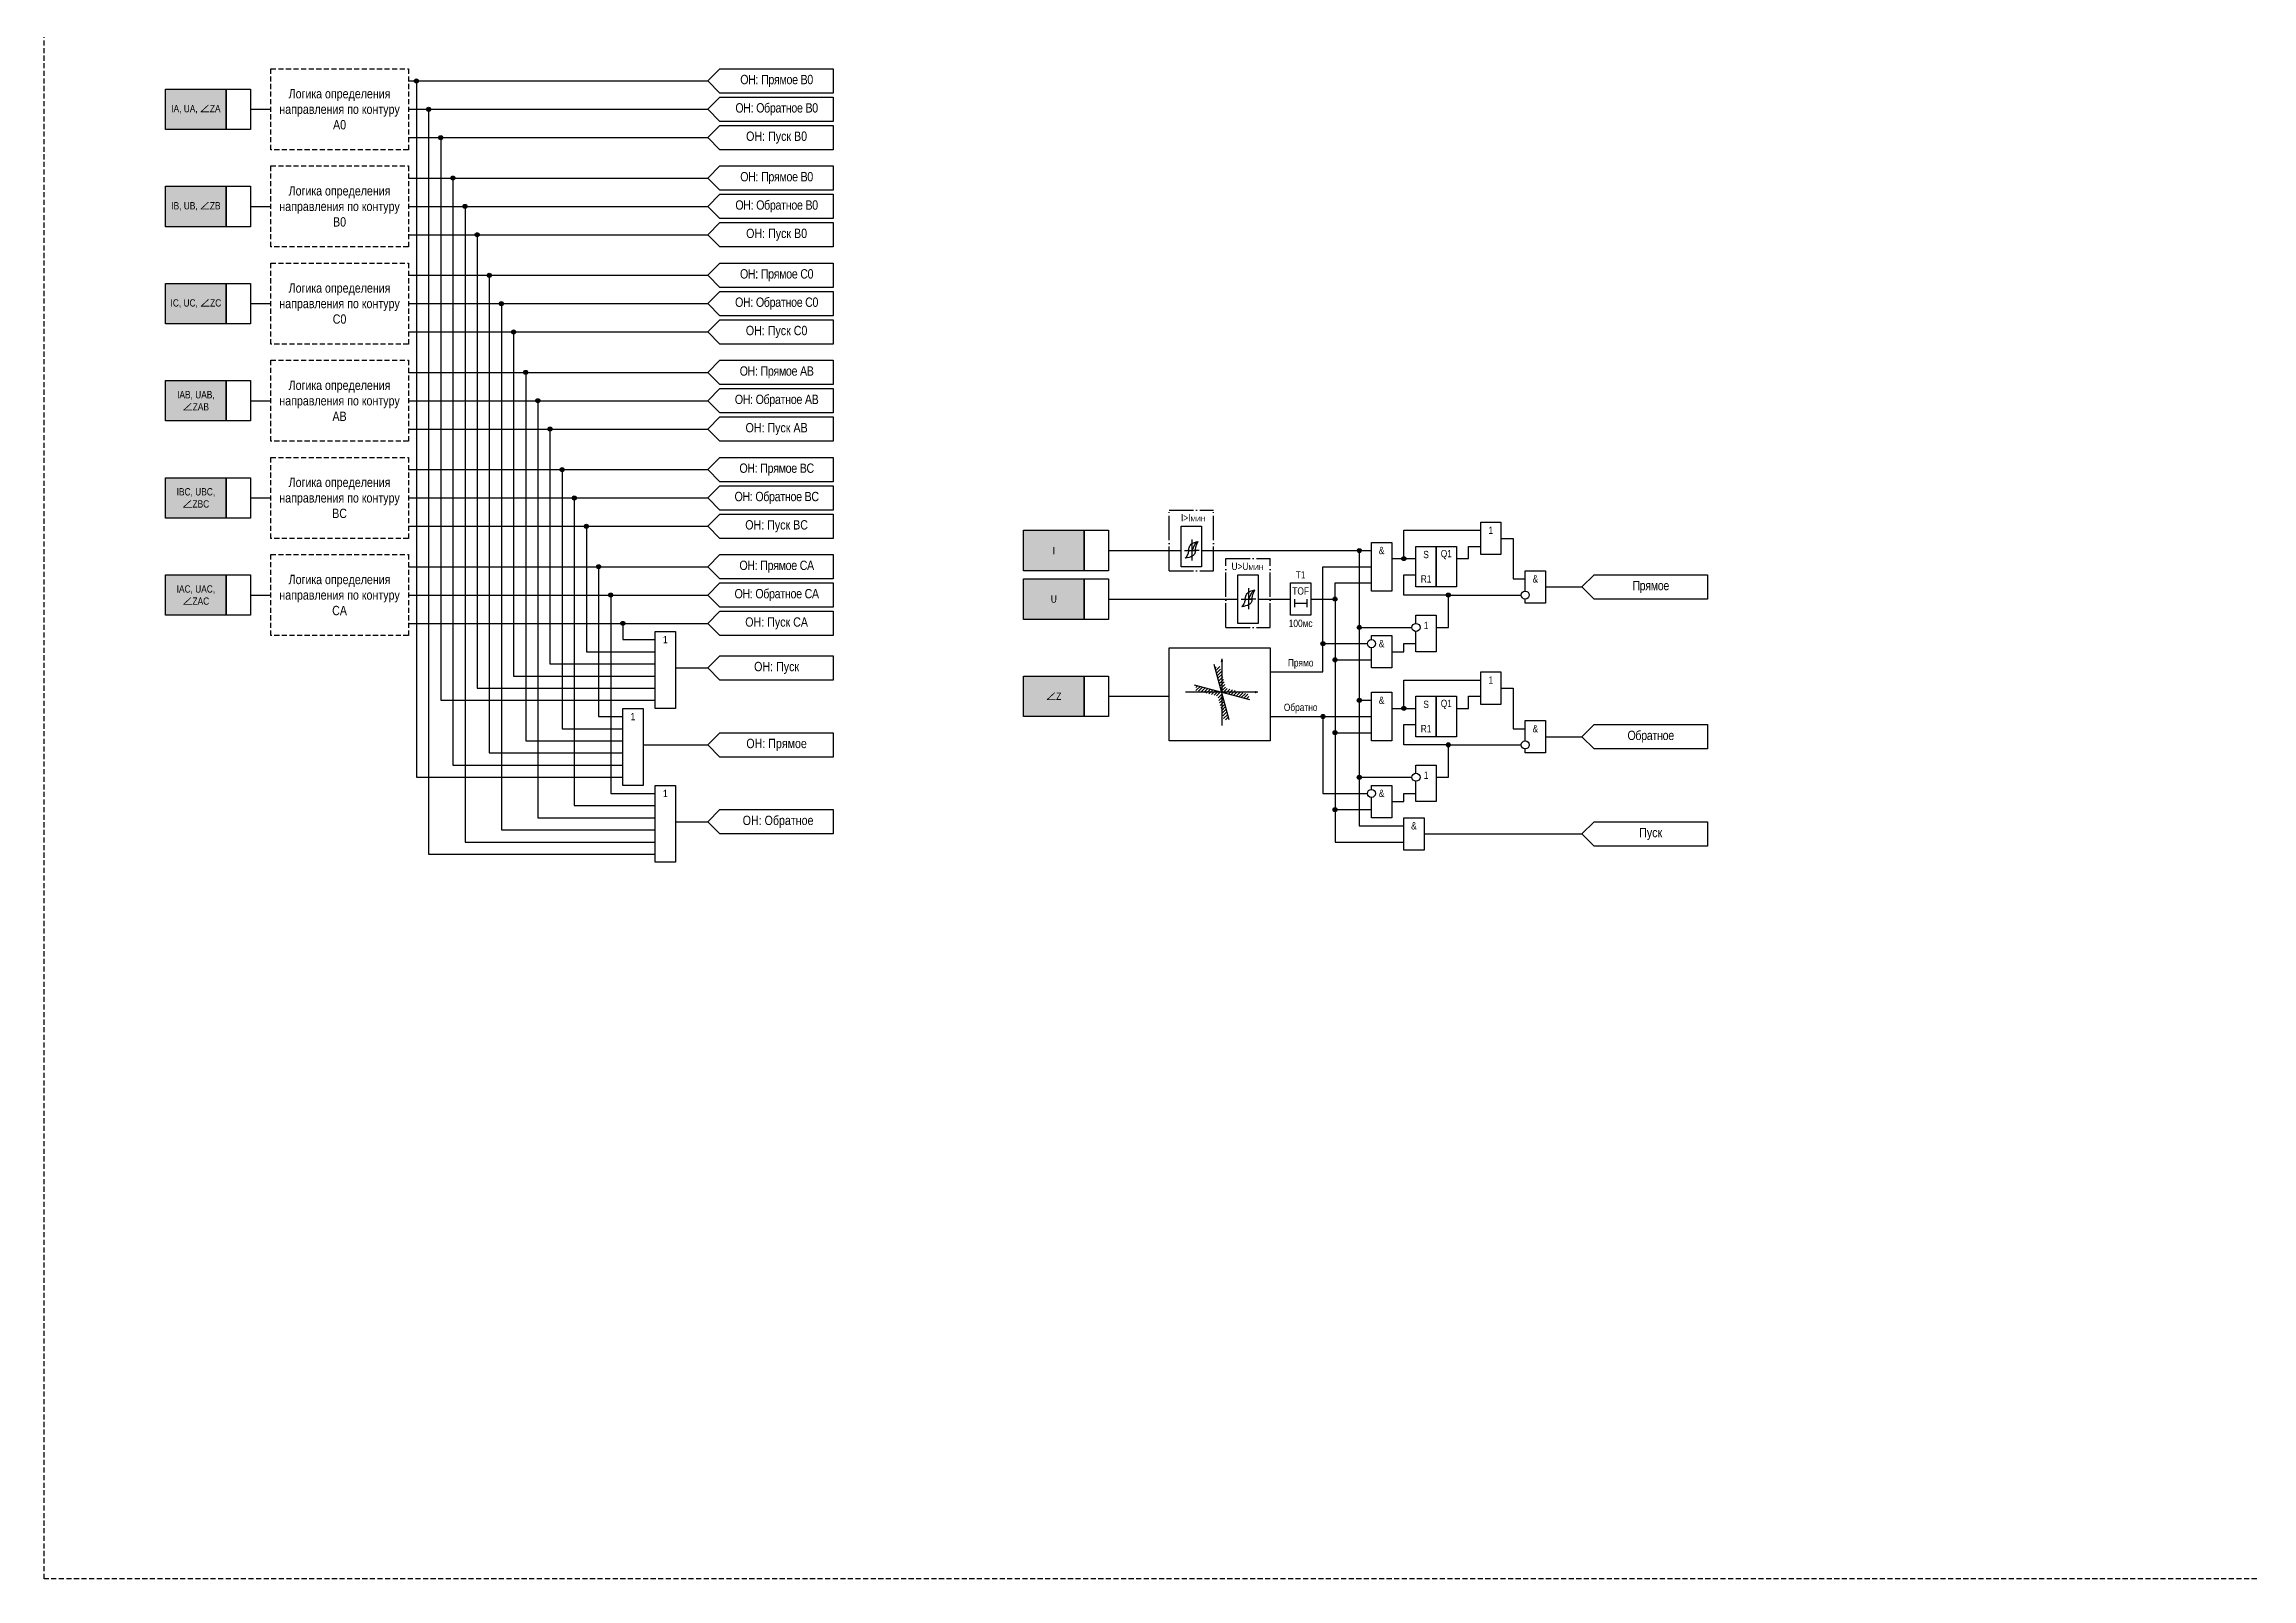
# Model space of a CAD drawing. Header units: millimetres. Extents: x -68 to 4847, y -35 to 2390.
# Drawn here: x 843 to 1389, y -35 to 344 of the extents above; entities that cross this region are included whole.
import ezdxf
from ezdxf.enums import TextEntityAlignment as Align

# ---------------------------------------------------------------- set-up
doc = ezdxf.new("R2010")
doc.units = ezdxf.units.MM
doc.linetypes.add('ACAD_ISO04W100', pattern=[30, 24, -3, 0, -3])
doc.linetypes.add('штриховая2', pattern=[0.375, 0.25, -0.125])
doc.layers.add('TEXT', color=7, linetype='Continuous', lineweight=25)
doc.layers.add('Основная', color=7, linetype='Continuous')
doc.styles.add('1.8_Gost_RD', font='ARIALN.TTF', dxfattribs={"height": 1.8})
doc.styles.add('2.5_Gost_RD', font='ARIALN.TTF', dxfattribs={"height": 2.5})
doc.styles.add('3.5_Gost_RD', font='ARIALN.TTF', dxfattribs={"height": 3.5})
doc.styles.add('Компонент', font='ARIALN.TTF', dxfattribs={"height": 3.5})

# ---------------------------------------------------------------- blocks, each defined once
blk = doc.blocks.new('*U50')
at = {"layer": 'Основная', "linetype": 'ACAD_ISO04W100', "ltscale": 0.25}
for p, q in [((0, 0), (11, 0)), ((0, -15), (0, 0)), ((11, -15), (11, 0)), ((0, -15), (11, -15))]:
    blk.add_line(p, q, dxfattribs=at)
at = {"layer": 'Основная', "style": 'Компонент'}
blk.add_attdef('ОУ', text='', height=3.5, dxfattribs=at).set_placement((11, 0), align=Align.MIDDLE_CENTER)
blk = doc.blocks.new('*U45')
at = {"layer": 'Основная', "linetype": 'ACAD_ISO04W100', "ltscale": 0.25}
for p, q in [((0, 0), (11, 0)), ((0, -17), (0, 0)), ((11, -17), (11, 0)), ((0, -17), (11, -17))]:
    blk.add_line(p, q, dxfattribs=at)
at = {"layer": 'Основная', "style": 'Компонент'}
blk.add_attdef('ОУ', text='', height=3.5, dxfattribs=at).set_placement((11, 0), align=Align.MIDDLE_CENTER)
blk = doc.blocks.new('Точка')
at = {"ltscale": 100}
h = blk.add_hatch(color=256, dxfattribs=at)
h.dxf.hatch_style = 1
edge = h.paths.add_edge_path()
edge.add_arc((0, 0), 0.5, 0, 360)
blk.add_circle((0, 0), 0.5, dxfattribs=at)

msp = doc.modelspace()

# ---------------------------------------------------------------- hatches: boundary and pattern name
at = {"ltscale": 100, "true_color": 0xef8637}
h = msp.add_hatch(color=30, dxfattribs=at)
h.dxf.hatch_style = 1
h.paths.add_polyline_path([(873, 333), (888, 333), (888, 323), (873, 323)])
h = msp.add_hatch(color=30, dxfattribs=at)
h.dxf.hatch_style = 1
h.paths.add_polyline_path([(873, 309), (888, 309), (888, 299), (873, 299)])
h = msp.add_hatch(color=30, dxfattribs=at)
h.dxf.hatch_style = 1
h.paths.add_polyline_path([(873, 285), (888, 285), (888, 275), (873, 275)])
h = msp.add_hatch(color=30, dxfattribs=at)
h.dxf.hatch_style = 1
h.paths.add_polyline_path([(873, 261), (888, 261), (888, 251), (873, 251)])
h = msp.add_hatch(color=30, dxfattribs=at)
h.dxf.hatch_style = 1
h.paths.add_polyline_path([(873, 237), (888, 237), (888, 227), (873, 227)])
h = msp.add_hatch(color=30, dxfattribs=at)
h.dxf.hatch_style = 1
h.paths.add_polyline_path([(1085, 224), (1100, 224), (1100, 214), (1085, 214)])
h = msp.add_hatch(color=30, dxfattribs=at)
h.dxf.hatch_style = 1
h.paths.add_polyline_path([(873, 213), (888, 213), (888, 203), (873, 203)])
h = msp.add_hatch(color=30, dxfattribs=at)
h.dxf.hatch_style = 1
h.paths.add_polyline_path([(1085, 212), (1100, 212), (1100, 202), (1085, 202)])
at = {"ltscale": 100}
h = msp.add_hatch(color=256, dxfattribs=at)
h.dxf.hatch_style = 1
h.paths.add_polyline_path([(1134, 192.2509), (1133.8811, 191.5589, -0.30517304), (1134.0027, 191.6415)])
h.paths.add_polyline_path([(1134, 192.2509), (1134.0027, 191.6415, -0.30517304), (1134.1249, 191.56)])
at = {"ltscale": 100, "true_color": 0xef8637}
h = msp.add_hatch(color=30, dxfattribs=at)
h.dxf.hatch_style = 1
h.paths.add_polyline_path([(1085, 188), (1100, 188), (1100, 178), (1085, 178)])
at = {"ltscale": 100}
h = msp.add_hatch(dxfattribs=at)
h.set_pattern_fill('ANSI31', color=256, scale=0.18)
edge = h.paths.add_edge_path()
edge.add_line((1140.7049, 183.4714), (1135, 185))
edge.add_line((1135, 185), (1133.5637, 190.3604))
edge.add_arc((1134.0699, 183.7392), 6.6405, 94.371739, 105)
edge.add_line((1132.3512, 190.1534), (1134, 184))
edge.add_line((1134, 184), (1140.5406, 182.2474))
edge.add_arc((1134.0699, 183.7392), 6.6405, 347.017688, 357.688134)
edge = h.paths.add_edge_path()
edge.add_line((1127.471, 184.4815), (1133, 183))
edge.add_line((1133, 183), (1134.5761, 177.1181))
edge.add_arc((1134.0699, 183.7392), 6.6405, 274.371739, 285)
edge.add_line((1135.7886, 177.325), (1134, 184))
edge.add_line((1134, 184), (1127.7201, 185.6827))
edge.add_arc((1134.0699, 183.7392), 6.6405, 162.982312, 173.582199)
h = msp.add_hatch(color=256, dxfattribs=at)
h.dxf.hatch_style = 1
h.paths.add_polyline_path([(1142.9352, 184), (1142.2433, 184.1194, -0.30517304), (1142.3258, 183.9978)])
h.paths.add_polyline_path([(1142.9352, 184), (1142.3258, 183.9978, -0.30517304), (1142.2442, 183.8756)])

# ---------------------------------------------------------------- linework, layer by layer
at = {"color": 7, "ltscale": 100}
for p, q in [((1124.7865, 219.0009), (1126.6014, 219.0009)), ((1125.8108, 219), (1127.491, 219)), ((1128.4163, 219.0028), (1126.6014, 219.0009)), ((1138.7865, 207.0009), (1140.6014, 207.0009)), ((1139.8108, 207), (1141.491, 207)), ((1142.4163, 207.0028), (1140.6014, 207.0009))]:
    msp.add_line(p, q, dxfattribs=at)
for p, q in [((1126.6, 221.72), (1126.6, 216.52)), ((1140.6, 209.72), (1140.6, 204.52))]:
    msp.add_line(p, q)
at = {"ltscale": 100}
for p, q in [((1134, 192.2509), (1133.8811, 191.5589)), ((1134, 192.2509), (1134, 175.7491)), ((1134, 192.2509), (1134.1249, 191.56)), ((1127.1699, 185.8301), (1140.8301, 182.1699)), ((1135.8301, 177.1699), (1132.1699, 190.8301)), ((1106, 183), (1121, 183)), ((1142.9352, 184), (1125.0648, 184)), ((1142.9352, 184), (1142.2433, 184.1194)), ((1142.9352, 184), (1142.2442, 183.8756))]:
    msp.add_line(p, q, dxfattribs=at)
at = {"color": 7, "linetype": 'штриховая2', "ltscale": 5}
msp.add_lwpolyline([(843, 423), (2376, 423), (2376, -35), (843, -35)], close=True, dxfattribs=at)
at = {"ltscale": 100}
for points in [[(873, 333), (888, 333), (888, 323), (873, 323)], [(888, 333), (894, 333), (894, 323), (888, 323)], [(1010, 338), (1038, 338), (1038, 332), (1010, 332), (1007, 335)], [(1010, 331), (1038, 331), (1038, 325), (1010, 325), (1007, 328)], [(1010, 324), (1038, 324), (1038, 318), (1010, 318), (1007, 321)], [(1010, 314), (1038, 314), (1038, 308), (1010, 308), (1007, 311)], [(873, 309), (888, 309), (888, 299), (873, 299)], [(888, 309), (894, 309), (894, 299), (888, 299)], [(1010, 307), (1038, 307), (1038, 301), (1010, 301), (1007, 304)], [(1010, 300), (1038, 300), (1038, 294), (1010, 294), (1007, 297)], [(1010, 290), (1038, 290), (1038, 284), (1010, 284), (1007, 287)], [(873, 285), (888, 285), (888, 275), (873, 275)], [(888, 285), (894, 285), (894, 275), (888, 275)], [(1010, 283), (1038, 283), (1038, 277), (1010, 277), (1007, 280)], [(1010, 276), (1038, 276), (1038, 270), (1010, 270), (1007, 273)], [(1010, 266), (1038, 266), (1038, 260), (1010, 260), (1007, 263)], [(873, 261), (888, 261), (888, 251), (873, 251)], [(888, 261), (894, 261), (894, 251), (888, 251)], [(1010, 259), (1038, 259), (1038, 253), (1010, 253), (1007, 256)], [(1010, 252), (1038, 252), (1038, 246), (1010, 246), (1007, 249)], [(1010, 242), (1038, 242), (1038, 236), (1010, 236), (1007, 239)], [(873, 237), (888, 237), (888, 227), (873, 227)], [(888, 237), (894, 237), (894, 227), (888, 227)], [(1010, 235), (1038, 235), (1038, 229), (1010, 229), (1007, 232)], [(1010, 228), (1038, 228), (1038, 222), (1010, 222), (1007, 225)], [(1085, 224), (1100, 224), (1100, 214), (1085, 214)], [(1100, 224), (1106, 224), (1106, 214), (1100, 214)], [(1124, 225), (1129, 225), (1129, 215), (1124, 215)], [(1198, 226), (1203, 226), (1203, 218), (1198, 218)], [(1171, 221), (1176, 221), (1176, 209), (1171, 209)], [(1182, 220), (1187, 220), (1187, 210), (1182, 210)], [(1187, 220), (1192, 220), (1192, 210), (1187, 210)], [(873, 213), (888, 213), (888, 203), (873, 203)], [(888, 213), (894, 213), (894, 203), (888, 203)], [(1010, 218), (1038, 218), (1038, 212), (1010, 212), (1007, 215)], [(1138, 213), (1143, 213), (1143, 201), (1138, 201)], [(1226, 213), (1254, 213), (1254, 207), (1226, 207), (1223, 210)], [(1010, 211), (1038, 211), (1038, 205), (1010, 205), (1007, 208)], [(1085, 212), (1100, 212), (1100, 202), (1085, 202)], [(1100, 212), (1106, 212), (1106, 202), (1100, 202)], [(1151, 211), (1156, 211), (1156, 203), (1151, 203)], [(1010, 204), (1038, 204), (1038, 198), (1010, 198), (1007, 201)], [(994, 199), (999, 199), (999, 180), (994, 180)], [(1010, 193), (1038, 193), (1038, 187), (1010, 187), (1007, 190)], [(1121, 195), (1146, 195), (1146, 172), (1121, 172)], [(1085, 188), (1100, 188), (1100, 178), (1085, 178)], [(1100, 188), (1106, 188), (1106, 178), (1100, 178)], [(1198, 189), (1203, 189), (1203, 181), (1198, 181)], [(1171, 184), (1176, 184), (1176, 172), (1171, 172)], [(1182, 183), (1187, 183), (1187, 173), (1182, 173)], [(1187, 183), (1192, 183), (1192, 173), (1187, 173)], [(986, 180), (991, 180), (991, 161), (986, 161)], [(1226, 176), (1254, 176), (1254, 170), (1226, 170), (1223, 173)], [(1010, 174), (1038, 174), (1038, 168), (1010, 168), (1007, 171)], [(994, 161), (999, 161), (999, 142), (994, 142)], [(1010, 155), (1038, 155), (1038, 149), (1010, 149), (1007, 152)], [(1226, 152), (1254, 152), (1254, 146), (1226, 146), (1223, 149)]]:
    msp.add_lwpolyline(points, close=True, dxfattribs=at)
at = {"color": 251, "linetype": 'штриховая2', "ltscale": 5, "true_color": 0x58595b}
for points in [[(899, 338), (933, 338), (933, 318), (899, 318)], [(899, 314), (933, 314), (933, 294), (899, 294)], [(899, 290), (933, 290), (933, 270), (899, 270)], [(899, 266), (933, 266), (933, 246), (899, 246)], [(899, 242), (933, 242), (933, 222), (899, 222)], [(899, 218), (933, 218), (933, 198), (899, 198)]]:
    msp.add_lwpolyline(points, close=True, dxfattribs=at)
at = {"ltscale": 100}
for points in [[(933, 335), (1007, 335)], [(935, 335), (935, 163), (986, 163)], [(894, 328), (899, 328)], [(933, 328), (1007, 328)], [(938, 328), (938, 144), (994, 144)], [(933, 321), (1007, 321)], [(941, 321), (941, 182), (994, 182)], [(933, 311), (944, 311), (944, 166), (986, 166)], [(933, 311), (1007, 311)], [(894, 304), (899, 304)], [(933, 304), (947, 304), (947, 147), (994, 147)], [(933, 304), (1007, 304)], [(933, 297), (950, 297), (950, 185), (994, 185)], [(933, 297), (1007, 297)], [(933, 287), (953, 287), (953, 169), (986, 169)], [(933, 287), (1007, 287)], [(894, 280), (899, 280)], [(933, 280), (956, 280), (956, 150), (994, 150)], [(933, 280), (1007, 280)], [(933, 273), (959, 273), (959, 188), (994, 188)], [(933, 273), (1007, 273)], [(933, 263), (962, 263), (962, 172), (986, 172)], [(933, 263), (1007, 263)], [(894, 256), (899, 256)], [(933, 256), (965, 256), (965, 153), (994, 153)], [(933, 256), (1007, 256)], [(933, 249), (968, 249), (968, 191), (994, 191)], [(933, 249), (1007, 249)], [(933, 239), (971, 239), (971, 175), (986, 175)], [(933, 239), (1007, 239)], [(894, 232), (899, 232)], [(933, 232), (974, 232), (974, 156), (994, 156)], [(933, 232), (1007, 232)], [(933, 225), (977, 225), (977, 194), (994, 194)], [(933, 225), (1007, 225)], [(1176, 217), (1179, 217), (1179, 224), (1198, 224)], [(1106, 219), (1124, 219)], [(1129, 219), (1171, 219)], [(1129, 219), (1168, 219), (1168, 200), (1181, 200)], [(1129, 219), (1168, 219), (1168, 182), (1171, 182)], [(1129, 219), (1168, 219), (1168, 151), (1179, 151)], [(1129, 219), (1168, 219), (1168, 163), (1181, 163)], [(1192, 217), (1195, 217), (1195, 220), (1198, 220)], [(1203, 222), (1206, 222), (1206, 212), (1209, 212)], [(933, 215), (980, 215), (980, 178), (986, 178)], [(933, 215), (1007, 215)], [(1146, 189), (1159, 189), (1159, 215), (1171, 215)], [(1176, 217), (1182, 217)], [(1187, 200), (1190, 200), (1190, 208), (1179, 208), (1179, 213), (1182, 213)], [(1209, 209), (1209, 214), (1214, 214), (1214, 206), (1209, 206), (1209, 207)], [(894, 208), (899, 208)], [(933, 208), (983, 208), (983, 159), (994, 159)], [(933, 208), (1007, 208)], [(1156, 207), (1162, 207), (1162, 211), (1171, 211)], [(1187, 200), (1190, 200), (1190, 208), (1208, 208)], [(1214, 210), (1223, 210)], [(1106, 207), (1138, 207)], [(1143, 207), (1151, 207)], [(1152, 207), (1152, 205)], [(1152, 206), (1155, 206)], [(1155, 207), (1155, 205)], [(1156, 207), (1162, 207), (1162, 192), (1171, 192)], [(1156, 207), (1162, 207), (1162, 174), (1171, 174)], [(1156, 207), (1162, 207), (1162, 155), (1171, 155)], [(1156, 207), (1162, 207), (1162, 147), (1179, 147)], [(1182, 201), (1182, 203)], [(1182, 202), (1182, 203), (1187, 203), (1187, 194), (1182, 194), (1182, 199)], [(933, 201), (986, 201), (986, 197), (994, 197)], [(933, 201), (1007, 201)], [(1171, 197), (1171, 198), (1176, 198), (1176, 190), (1171, 190), (1171, 195)], [(1146, 189), (1159, 189), (1159, 196), (1170, 196)], [(1176, 194), (1179, 194), (1179, 196), (1182, 196)], [(999, 190), (1007, 190)], [(1127.1699, 185.8301), (1140.8301, 182.1699)], [(1176, 180), (1179, 180), (1179, 187), (1198, 187)], [(1192, 180), (1195, 180), (1195, 183), (1198, 183)], [(1203, 185), (1206, 185), (1206, 175), (1209, 175)], [(1146, 178), (1159, 178), (1159, 159), (1170, 159)], [(1146, 178), (1171, 178)], [(1176, 180), (1182, 180)], [(1187, 163), (1190, 163), (1190, 171), (1179, 171), (1179, 176), (1182, 176)], [(1209, 172), (1209, 177), (1214, 177), (1214, 169), (1209, 169), (1209, 170)], [(991, 171), (1007, 171)], [(1187, 163), (1190, 163), (1190, 171), (1208, 171)], [(1214, 173), (1223, 173)], [(1182, 165), (1182, 166), (1187, 166), (1187, 157), (1182, 157), (1182, 162)], [(1182, 164), (1182, 166)], [(1171, 160), (1171, 161), (1176, 161), (1176, 153), (1171, 153), (1171, 158)], [(1176, 157), (1179, 157), (1179, 159), (1182, 159)], [(1182, 160), (1182, 162)], [(999, 152), (1007, 152)], [(1184, 149), (1223, 149)]]:
    msp.add_lwpolyline(points, dxfattribs=at)
at = {"color": 7, "ltscale": 100}
msp.add_lwpolyline([(1179, 153), (1184, 153), (1184, 145), (1179, 145)], close=True, dxfattribs=at)
at = {"ltscale": 100}
for centre in [(1209, 208), (1171, 196), (1182, 200), (1209, 171), (1182, 163), (1171, 159)]:
    msp.add_circle(centre, 1, dxfattribs=at)
for centre, start, end in [((1134.0032, 191.5099), 22.366304, 158.132512), ((1142.1942, 183.9973), 292.323869, 68.090076)]:
    msp.add_arc(centre, 0.1316, start, end, dxfattribs=at)
for points in [[(1125.8, 218.92), (1125.6, 218.1319), (1125, 217.12)], [(1127.4795, 218.92), (1127.2473, 218.1319), (1126.7586, 217.6696), (1125, 217.12)], [(1125.8, 218.92), (1125.9527, 219.7081), (1126.4415, 220.5439), (1128.2, 221.257)], [(1126.6014, 219.0009), (1127, 219.72), (1127.4669, 220.5973), (1128.2, 221.257)], [(1127.4795, 218.92), (1127.6, 219.7081), (1127.8118, 220.5439), (1128.2, 221.257)], [(1139.8, 206.92), (1139.9527, 207.7081), (1140.4415, 208.5439), (1142.2, 209.257)], [(1140.6014, 207.0009), (1141, 207.72), (1141.4669, 208.5973), (1142.2, 209.257)], [(1141.4795, 206.92), (1141.6, 207.7081), (1141.8118, 208.5439), (1142.2, 209.257)], [(1139.8, 206.92), (1139.6, 206.1319), (1139, 205.12)], [(1141.4795, 206.92), (1141.2473, 206.1319), (1140.7586, 205.6696), (1139, 205.12)]]:
    msp.add_spline(points, degree=3)

# ---------------------------------------------------------------- block references
for p in [(935, 335), (938, 328), (941, 321), (944, 311), (947, 304), (950, 297), (953, 287), (956, 280), (959, 273), (962, 263), (965, 256), (968, 249), (971, 239), (974, 232), (977, 225), (1168, 219), (980, 215), (1179, 217), (983, 208), (1162, 207), (1190, 208), (986, 201), (1159, 196), (1168, 200), (1162, 192), (1168, 182), (1179, 180), (1159, 178), (1162, 174), (1190, 171), (1168, 163), (1162, 155)]:
    msp.add_blockref('Точка', p, dxfattribs=at)
at = {"layer": 'Основная', "ltscale": 0.25}
for name, p in [('*U50', (1121, 229)), ('*U45', (1135, 217))]:
    msp.add_blockref(name, p, dxfattribs=at)

# ---------------------------------------------------------------- texts
at = {"color": 251, "ltscale": 100, "true_color": 0x58595b, "char_height": 2.3, "attachment_point": 5, "style": '3.5_Gost_RD'}
for s, insert, width in [('Логика определения направления по контуру А0', (916, 328), 31.198517), ('Логика определения направления по контуру В0', (916, 304), 30.764572), ('Логика определения направления по контуру С0', (916, 280), 32.058034), ('Логика определения направления по контуру АВ', (916, 256), 31.465638), ('Логика определения направления по контуру ВС', (916, 232), 31.388576), ('Логика определения направления по контуру СА', (916, 208), 32.670449)]:
    msp.add_mtext(s, dxfattribs=dict(at, insert=insert, width=width))
at = {"ltscale": 100, "char_height": 1.8, "attachment_point": 5}
for s, insert, width, style in [('IA, UA, {\\fISOCPEUR|b0|i0|c0|p34;∠}ZA', (880.5, 328), 15, '1.8_Gost_RD'), ('IB, UB, {\\fISOCPEUR|b0|i0|c0|p34;∠}ZB', (880.5, 304), 15, '1.8_Gost_RD'), ('IC, UC, {\\fISOCPEUR|b0|i0|c0|p34;∠}ZC', (880.5, 280), 15, '1.8_Gost_RD'), ('IAB, UAB, {\\fISOCPEUR|b0|i0|c0|p34;∠}ZAB', (880.5, 256), 15, '1.8_Gost_RD'), ('IBC, UBC, {\\fISOCPEUR|b0|i0|c0|p34;∠}ZBC', (880.5, 232), 15, '1.8_Gost_RD'), ('1', (1200.5, 224), 5, '2.5_Gost_RD'), ('I', (1092.5, 219), 15, '1.8_Gost_RD'), ('&', (1173.5, 219), 5, '2.5_Gost_RD'), ('S', (1184.5, 218), 5, '2.5_Gost_RD'), ('Q1', (1189.5, 218), 5, '2.5_Gost_RD'), ('T1', (1153.5, 213), 5, '2.5_Gost_RD'), ('R1', (1184.5, 212), 5, '2.5_Gost_RD'), ('&', (1211.5, 212), 5, '2.5_Gost_RD'), ('IAC, UAC, {\\fISOCPEUR|b0|i0|c0|p34;∠}ZAC', (880.5, 208), 15, '1.8_Gost_RD'), ('U', (1092.5, 207), 15, '1.8_Gost_RD'), ('TOF', (1153.5, 209), 5, '2.5_Gost_RD'), ('100мс', (1153.5, 201), 5, '2.5_Gost_RD'), ('1', (996.5, 197), 5, '2.5_Gost_RD'), ('&', (1173.5, 196), 5, '2.5_Gost_RD'), ('1', (1184.5, 200.5), 5, '2.5_Gost_RD'), ('1', (1200.5, 187), 5, '2.5_Gost_RD'), ('{\\fISOCPEUR|b0|i0|c0|p34;∠}Z', (1092.5, 183), 15, '1.8_Gost_RD'), ('&', (1173.5, 182), 5, '2.5_Gost_RD'), ('S', (1184.5, 181), 5, '2.5_Gost_RD'), ('Q1', (1189.5, 181), 5, '2.5_Gost_RD'), ('1', (988.5, 178), 5, '2.5_Gost_RD'), ('R1', (1184.5, 175), 5, '2.5_Gost_RD'), ('&', (1211.5, 175), 5, '2.5_Gost_RD'), ('1', (1184.5, 163.5), 5, '2.5_Gost_RD'), ('1', (996.5, 159), 5, '2.5_Gost_RD'), ('&', (1173.5, 159), 5, '2.5_Gost_RD')]:
    msp.add_mtext(s, dxfattribs=dict(at, insert=insert, width=width, style=style))
at = {"color": 7, "ltscale": 100, "char_height": 1.8}
for s, insert, width, attachment_point, style in [('\\pxi1.3076; I>I{\\H0.66667x;МИН}', (1121, 228), 11, 1, '1.8_Gost_RD'), ('\\pxi0.78678;U>U{\\H0.66667x;МИН}', (1135, 216), 12.594396, 1, '1.8_Gost_RD'), ('&', (1181.5, 151), 5, 5, '2.5_Gost_RD')]:
    msp.add_mtext(s, dxfattribs=dict(at, insert=insert, width=width, attachment_point=attachment_point, style=style))
at = {"layer": 'TEXT', "ltscale": 100, "attachment_point": 5, "style": '2.5_Gost_RD'}
for s, insert, char_height, width in [('\\pxsm0.7;{\\T0.95;ОН: Прямое В0}', (1024, 335), 2.3, 28), ('\\pxsm0.7;{\\T0.95;ОН: Обратное В0}', (1024, 328), 2.3, 28), ('\\pxsm0.7;ОН: Пуск В0', (1024, 321), 2.3, 28.000006), ('\\pxsm0.7;{\\T0.95;ОН: Прямое В0}', (1024, 311), 2.3, 28), ('\\pxsm0.7;{\\T0.95;ОН: Обратное В0}', (1024, 304), 2.3, 28), ('\\pxsm0.7;ОН: Пуск В0', (1024, 297), 2.3, 28.000006), ('\\pxsm0.7;{\\T0.95;ОН: Прямое С0}', (1024, 287), 2.3, 28), ('\\pxsm0.7;{\\T0.95;ОН: Обратное С0}', (1024, 280), 2.3, 28), ('\\pxsm0.7;ОН: Пуск С0', (1024, 273), 2.3, 28.000006), ('\\pxsm0.7;{\\T0.95;ОН: Прямое АВ}', (1024, 263), 2.3, 28), ('\\pxsm0.7,t4;{\\T0.95;ОН: Обратное АВ}', (1024, 256), 2.3, 28), ('\\pxsm0.7;ОН: Пуск АВ', (1024, 249), 2.3, 28.000006), ('\\pxsm0.7;{\\T0.95;ОН: Прямое ВС}', (1024, 239), 2.3, 28), ('\\pxsm0.7,t4;{\\T0.95;ОН: Обратное ВС}', (1024, 232), 2.3, 28), ('\\pxsm0.7,t5;ОН: Пуск ВС', (1024, 225), 2.3, 28.000006), ('\\pxsm0.7;{\\T0.95;ОН: Прямое СА}', (1024, 215), 2.3, 28), ('\\pxsm0.7,t1,4;{\\T0.95;ОН: Обратное СА}', (1024, 208), 2.3, 28), ('\\pxsm0.7;ОН: Пуск СА', (1024, 201), 2.3, 28.000006), ('\\pxsm0.7;ОН: Пуск', (1024, 190), 2.3, 27.874017), ('Прямо', (1153.5, 191), 1.8, 11), ('Обратно', (1153.5, 180), 1.8, 11), ('\\pxsm0.7;ОН: Прямое', (1024, 171), 2.3, 27.874017), ('\\pxsm0.7; ОН: Обратное', (1024, 152), 2.3, 27.874017)]:
    msp.add_mtext(s, dxfattribs=dict(at, insert=insert, char_height=char_height, width=width))
at = {"layer": 'TEXT', "color": 0, "ltscale": 100, "char_height": 2.3, "width": 28, "attachment_point": 5, "style": '2.5_Gost_RD'}
for s, insert in [('\\pxsm0.7;{\\T0.95;\\C256;Прямое}', (1240, 210)), ('\\pxsm0.7;{\\T0.95;\\C256;Обратное }', (1240, 173)), ('\\pxsm0.7;{\\C256;Пуск}', (1240, 149))]:
    msp.add_mtext(s, dxfattribs=dict(at, insert=insert))

doc.saveas('drawing.dxf')
